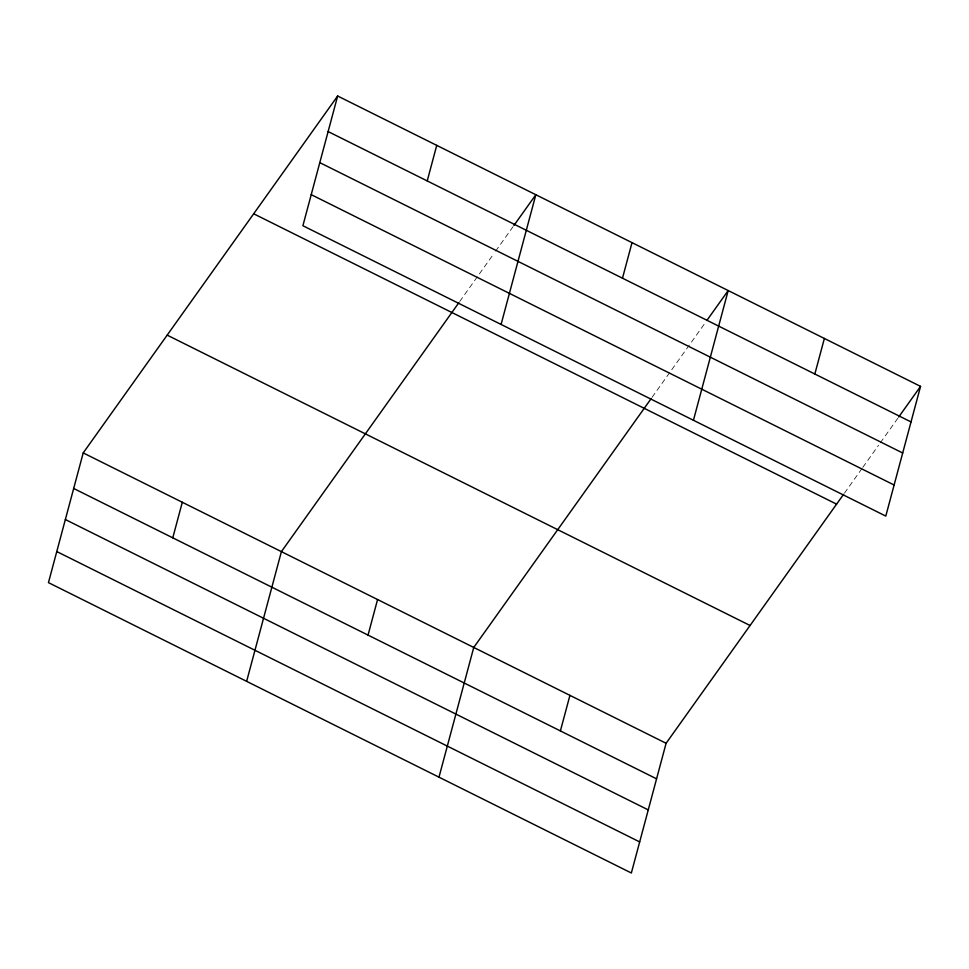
<?xml version="1.0" encoding="UTF-8"?>
<svg xmlns="http://www.w3.org/2000/svg" width="969" height="969" viewBox="0 0 969 969"><rect width="100%" height="100%" fill="white"/><g stroke="black" fill="none" stroke-linecap="round" stroke-linejoin="round"><path stroke-width="0.73" stroke-dasharray="4.84 3.63" d="M459.742 301.468L493.851 253.624M495.607 251.165L513.098 226.625M652.101 397.29L705.456 322.447M844.459 493.112L861.95 468.572M862.822 467.349L878.568 445.255M880.312 442.809L897.815 418.269"/><path stroke-width="1.45" d="M337.648 96.004L302.897 225.729L885.787 516.089L920.55 386.377L337.648 96.004L83.213 452.911L48.45 582.623L631.352 872.996L666.103 743.271L843.575 494.335M172.773 537.831L182.305 502.269M246.635 681.352L281.398 551.64L458.87 302.691M427.22 180.924L436.74 145.374M368.038 635.107L377.571 599.545M501.082 324.445L535.833 194.733L513.97 225.402M438.993 777.174L473.744 647.462L651.229 398.513M622.486 278.2L632.018 242.638M560.397 730.929L569.929 695.367M693.441 420.267L728.191 290.555L707.2 320M814.844 374.022L824.377 338.46M898.687 417.045L920.55 386.377M328.128 131.566L911.017 421.927M319.794 162.635L902.696 452.995M311.219 194.648L894.121 485.009M253.684 213.786L836.586 504.146M167.177 335.129L750.079 625.502M83.213 452.911L666.103 743.271M73.68 488.473L656.582 778.834M65.359 519.541L648.249 809.902M56.771 551.555L639.673 841.916"/></g></svg>
